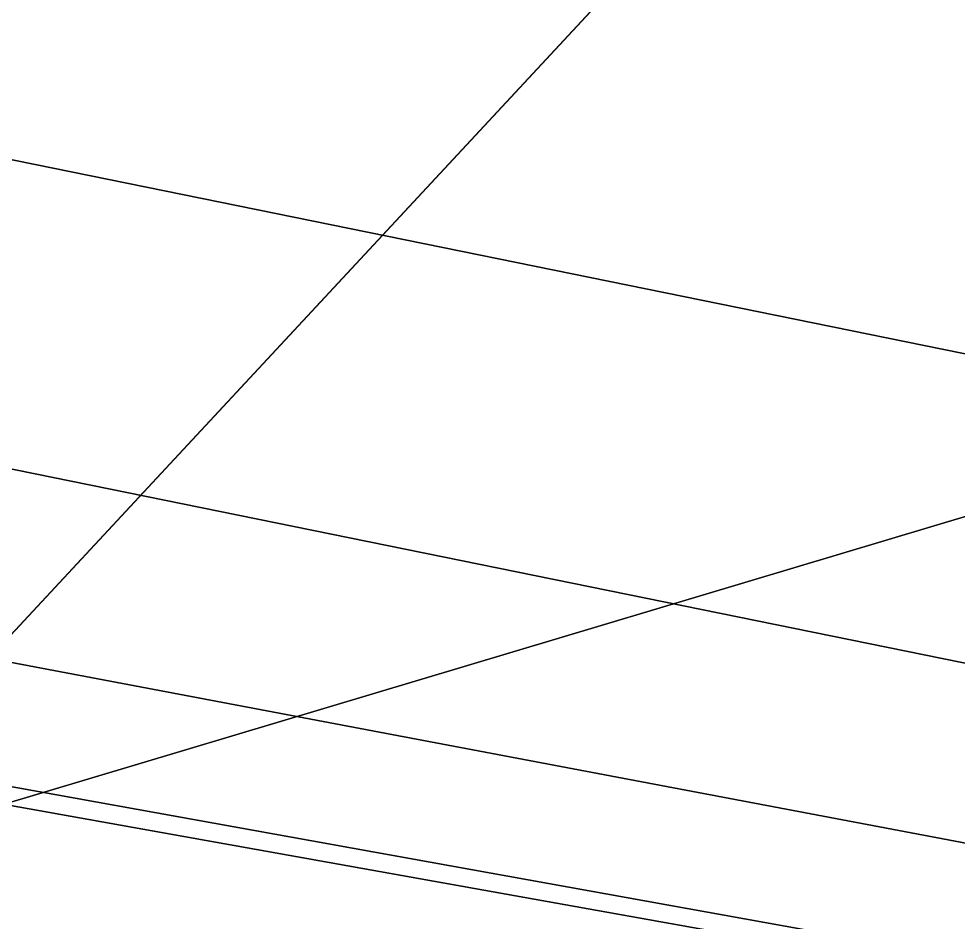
# Model space of a CAD drawing. Header units: metres. Extents: x 503497 to 504361, y 6966567 to 6966857.
# Drawn here: x 504141.8902 to 504142.0492, y 6966711.0129 to 6966711.1659 of the extents above; entities that cross this region are included whole.
import ezdxf

# ---------------------------------------------------------------- set-up
doc = ezdxf.new("R2010")
doc.units = ezdxf.units.M

msp = doc.modelspace()

# ---------------------------------------------------------------- linework, layer by layer
at = {"layer": 'SHADOW_APPROVED_20260111T072000'}
for points in [[(504144.1851, 6966710.622), (504144.5661, 6966713.0647), (504071.3923, 6966727.9687), (504071.0113, 6966725.526), (504144.1851, 6966710.622)], [(504140.7719, 6966711.1544), (504144.1851, 6966710.622), (504071.0113, 6966725.526), (504067.5981, 6966726.0584), (504140.7719, 6966711.1544)], [(504167.8718, 6966707.8869), (504167.5638, 6966705.9126), (504094.39, 6966720.8166), (504094.698, 6966722.7909), (504167.8718, 6966707.8869)], [(504167.5638, 6966705.9126), (504170.7929, 6966705.4089), (504097.6191, 6966720.3129), (504094.39, 6966720.8166), (504167.5638, 6966705.9126)]]:
    msp.add_lwpolyline(points, close=True, dxfattribs=at)
at = {"layer": 'SHADOW_APPROVED_20260114T072400'}
for points in [[(504144.1851, 6966710.622), (504144.5661, 6966713.0647), (504072.5577, 6966726.7034), (504072.1767, 6966724.2607), (504144.1851, 6966710.622)], [(504140.7719, 6966711.1544), (504144.1851, 6966710.622), (504072.1767, 6966724.2607), (504068.7635, 6966724.7931), (504140.7719, 6966711.1544)]]:
    msp.add_lwpolyline(points, close=True, dxfattribs=at)
at = {"layer": 'SHADOW_APPROVED_20260122T071500'}
for points in [[(504144.1851, 6966710.622), (504144.5661, 6966713.0647), (504061.9996, 6966727.8328), (504061.6186, 6966725.3901), (504144.1851, 6966710.622)], [(504140.7719, 6966711.1544), (504144.1851, 6966710.622), (504061.6186, 6966725.3901), (504058.2054, 6966725.9225), (504140.7719, 6966711.1544)]]:
    msp.add_lwpolyline(points, close=True, dxfattribs=at)
at = {"layer": 'SHADOW_APPROVED_20260621T090000'}
for points in [[(504162.3543, 6966751.1815), (504177.0609, 6966748.8875), (504113.0745, 6966680.073), (504098.3679, 6966682.367), (504162.3543, 6966751.1815)], [(504177.0609, 6966748.8875), (504175.3149, 6966737.6944), (504111.3285, 6966668.8799), (504113.0745, 6966680.073), (504177.0609, 6966748.8875)]]:
    msp.add_lwpolyline(points, close=True, dxfattribs=at)
at = {"layer": 'SHADOW_APPROVED_20261122T065200'}
for points in [[(504144.1851, 6966710.622), (504144.5661, 6966713.0647), (504064.402, 6966727.5155), (504064.021, 6966725.0728), (504144.1851, 6966710.622)], [(504140.7719, 6966711.1544), (504144.1851, 6966710.622), (504064.021, 6966725.0728), (504060.6078, 6966725.6052), (504140.7719, 6966711.1544)]]:
    msp.add_lwpolyline(points, close=True, dxfattribs=at)
at = {"layer": 'SHADOW_APPROVED_20261221T170000'}
for points in [[(504137.1539, 6966693.1239), (504139.8525, 6966710.4238), (504252.1782, 6966744.0427), (504249.4796, 6966726.7428), (504137.1539, 6966693.1239)], [(504139.8525, 6966710.4238), (504143.9181, 6966709.7896), (504256.2438, 6966743.4085), (504252.1782, 6966744.0427), (504139.8525, 6966710.4238)], [(504139.8525, 6966710.4238), (504139.8525, 6966710.4238), (504252.1782, 6966744.0427), (504252.1782, 6966744.0427), (504139.8525, 6966710.4238)]]:
    msp.add_lwpolyline(points, close=True, dxfattribs=at)
at = {"layer": 'SHADOW_COMPARATOR_RL48_20260111T072000'}
for points in [[(504144.1851, 6966710.622), (504144.5661, 6966713.0647), (504098.9388, 6966722.3581), (504098.5578, 6966719.9154), (504144.1851, 6966710.622)], [(504140.7719, 6966711.1544), (504144.1851, 6966710.622), (504098.5578, 6966719.9154), (504095.1446, 6966720.4478), (504140.7719, 6966711.1544)], [(504167.8718, 6966707.8869), (504167.5638, 6966705.9126), (504121.9365, 6966715.206), (504122.2445, 6966717.1803), (504167.8718, 6966707.8869)], [(504167.5638, 6966705.9126), (504170.7929, 6966705.4089), (504125.1656, 6966714.7023), (504121.9365, 6966715.206), (504167.5638, 6966705.9126)]]:
    msp.add_lwpolyline(points, close=True, dxfattribs=at)
at = {"layer": 'SHADOW_COMPARATOR_RL48_20260114T072400'}
for points in [[(504144.1851, 6966710.622), (504144.5661, 6966713.0647), (504099.6655, 6966721.5691), (504099.2845, 6966719.1264), (504144.1851, 6966710.622)], [(504140.7719, 6966711.1544), (504144.1851, 6966710.622), (504099.2845, 6966719.1264), (504095.8713, 6966719.6588), (504140.7719, 6966711.1544)]]:
    msp.add_lwpolyline(points, close=True, dxfattribs=at)
at = {"layer": 'SHADOW_COMPARATOR_RL48_20260122T071500'}
for points in [[(504144.1851, 6966710.622), (504144.5661, 6966713.0647), (504093.082, 6966722.2733), (504092.701, 6966719.8306), (504144.1851, 6966710.622)], [(504140.7719, 6966711.1544), (504144.1851, 6966710.622), (504092.701, 6966719.8306), (504089.2878, 6966720.363), (504140.7719, 6966711.1544)]]:
    msp.add_lwpolyline(points, close=True, dxfattribs=at)
at = {"layer": 'SHADOW_COMPARATOR_RL48_20260621T090000'}
for points in [[(504162.3543, 6966751.1815), (504177.0609, 6966748.8875), (504140.5732, 6966709.6467), (504125.8666, 6966711.9407), (504162.3543, 6966751.1815)], [(504177.0609, 6966748.8875), (504175.3149, 6966737.6944), (504138.8272, 6966698.4536), (504140.5732, 6966709.6467), (504177.0609, 6966748.8875)]]:
    msp.add_lwpolyline(points, close=True, dxfattribs=at)
at = {"layer": 'SHADOW_COMPARATOR_RL48_20261122T065200'}
for points in [[(504144.1851, 6966710.622), (504144.5661, 6966713.0647), (504094.58, 6966722.0754), (504094.199, 6966719.6327), (504144.1851, 6966710.622)], [(504140.7719, 6966711.1544), (504144.1851, 6966710.622), (504094.199, 6966719.6327), (504090.7858, 6966720.1651), (504140.7719, 6966711.1544)]]:
    msp.add_lwpolyline(points, close=True, dxfattribs=at)

doc.saveas('drawing.dxf')
